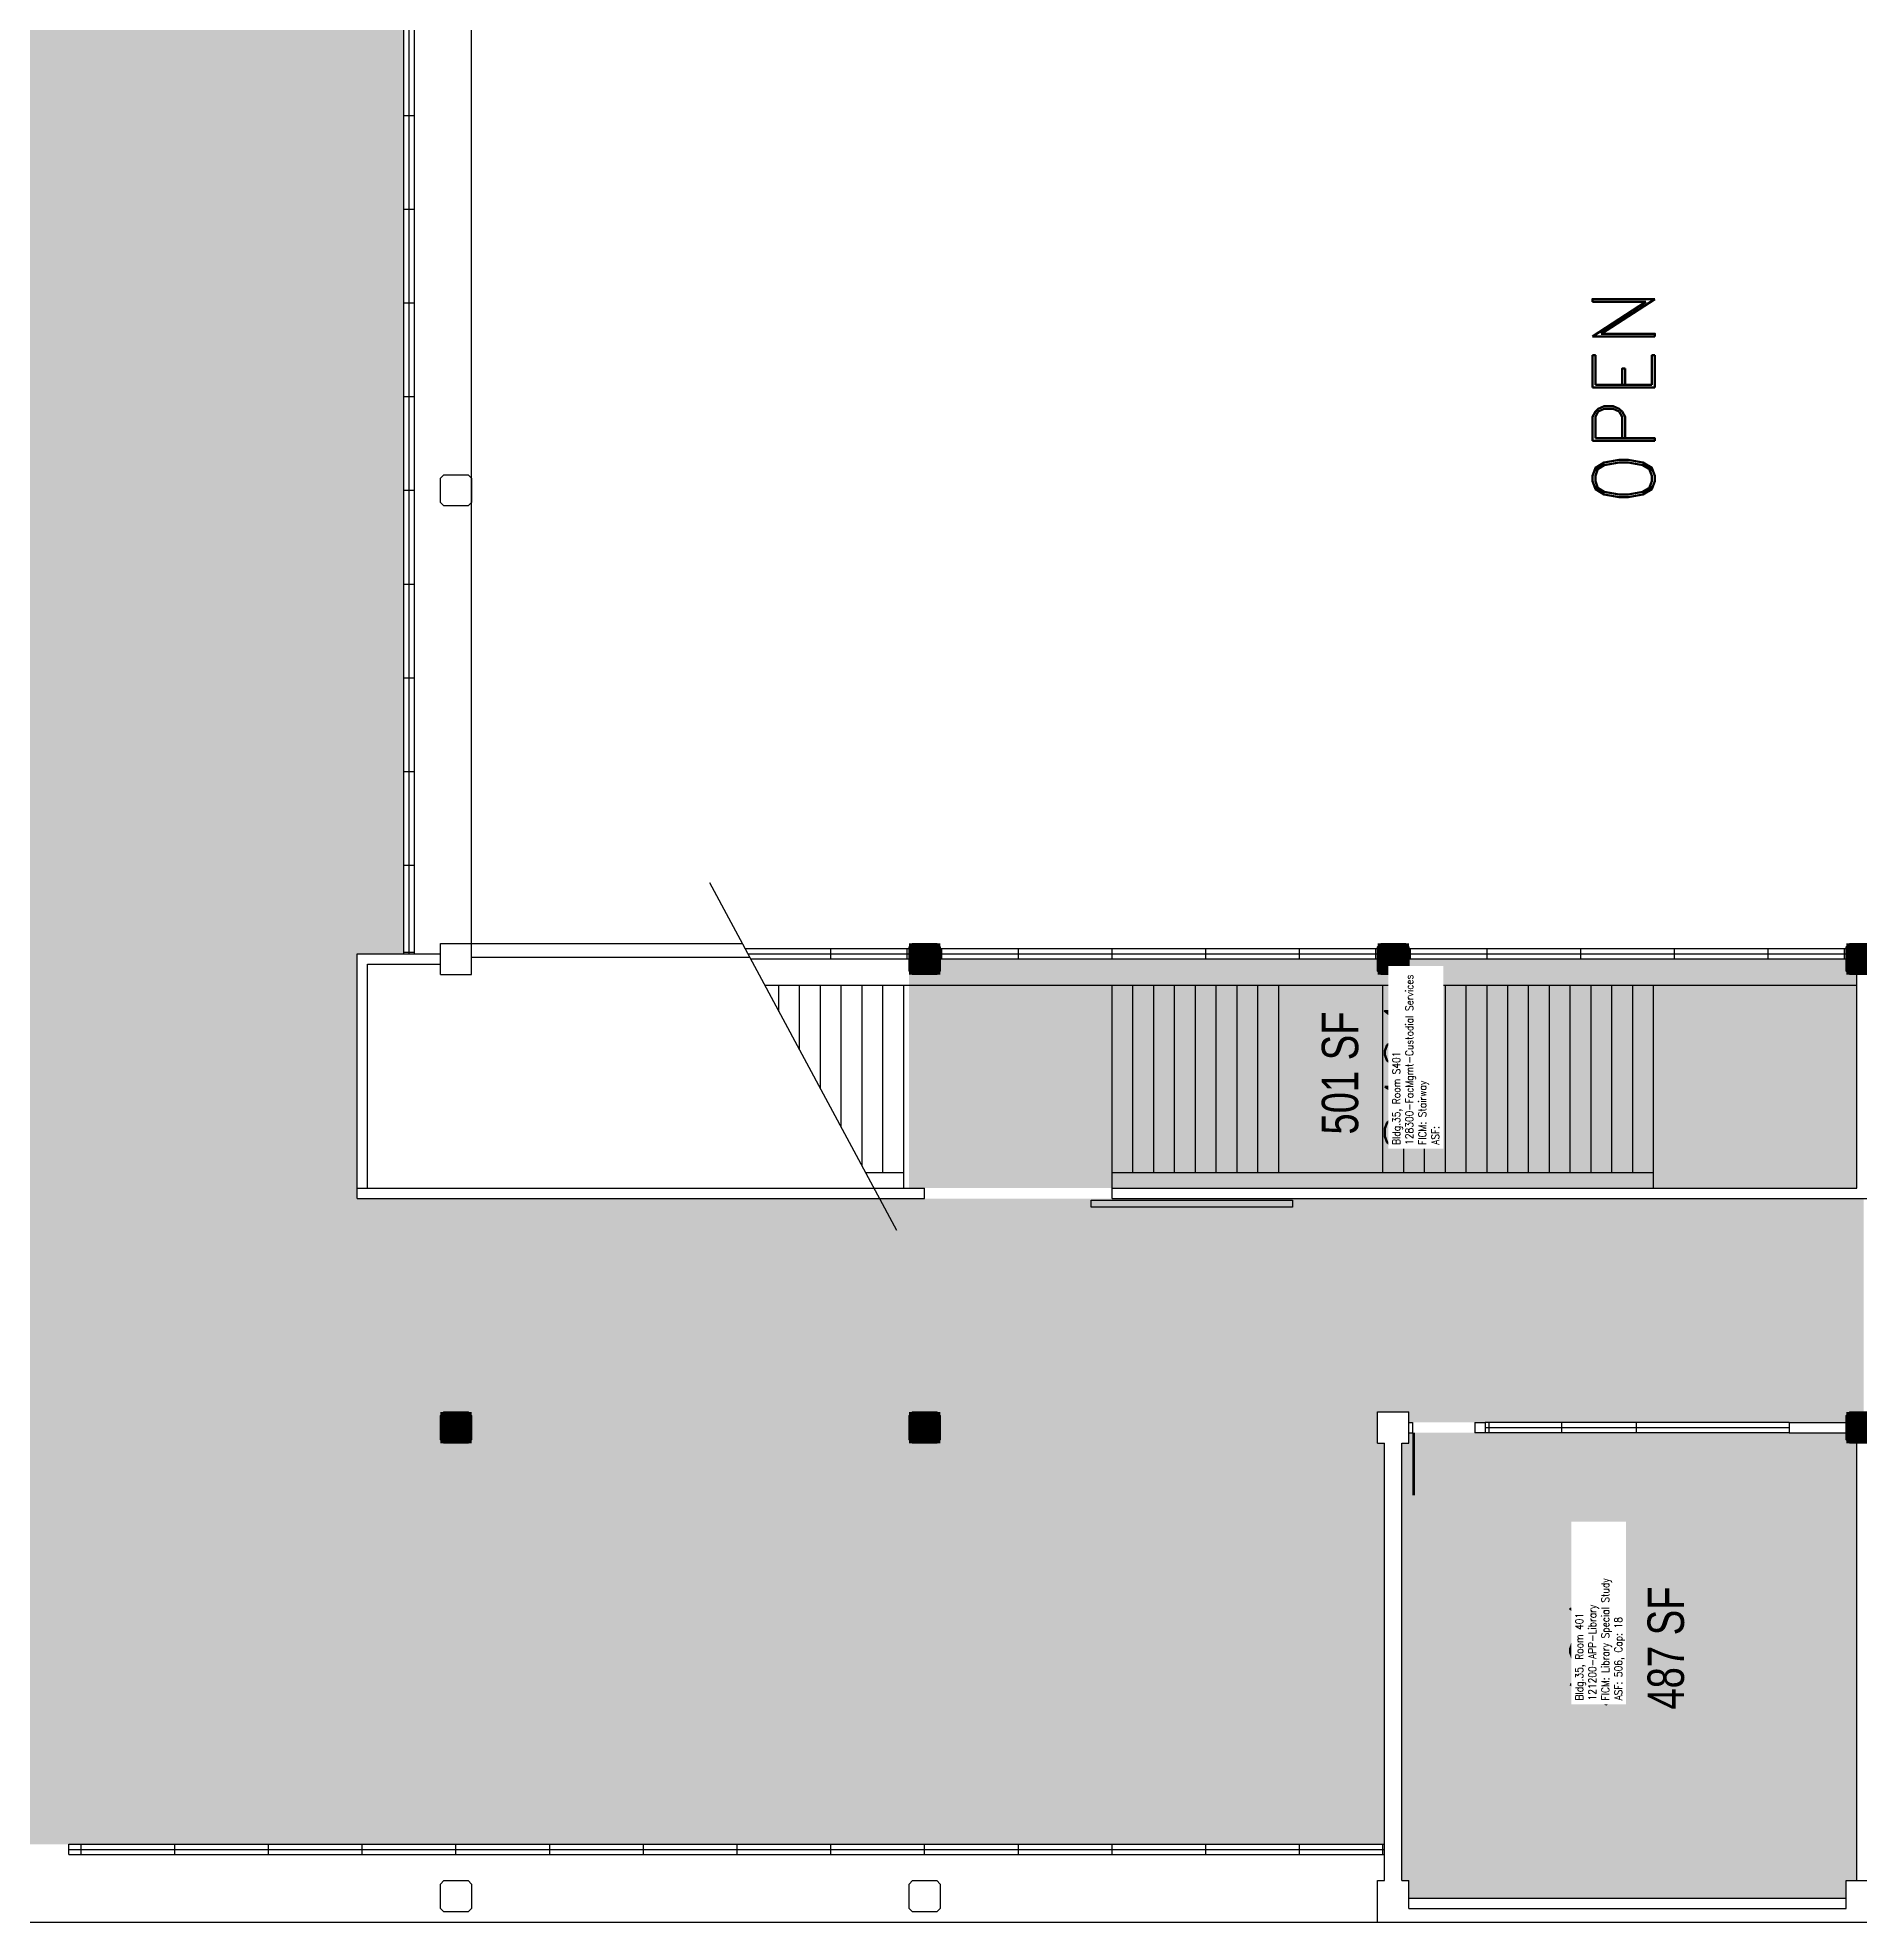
# Model space of a CAD drawing. Header units: inches. Extents: x 0 to 3363, y 0 to 2553.
# Drawn here: x 839 to 1889, y 255 to 1341 of the extents above; entities that cross this region are included whole.
import ezdxf
from ezdxf.enums import TextEntityAlignment as Align

# ---------------------------------------------------------------- set-up
doc = ezdxf.new("R2010")
doc.units = ezdxf.units.IN
doc.header["$LTSCALE"] = 10
doc.header["$MEASUREMENT"] = 0
doc.layers.get('0').update_dxf_attribs({"linetype": 'CONTINUOUS'})
for name, color, linetype in [('A-DOOR', 2, 'CONTINUOUS'), ('A-FLOR', 3, 'CONTINUOUS'), ('A-GLAZ', 1, 'CONTINUOUS'), ('A-GLAZ-SILL', 2, 'CONTINUOUS'), ('A-IDEN-RNUM', 7, 'CONTINUOUS'), ('A-IDEN-SNUM', 4, 'CONTINUOUS'), ('A-IDEN-TEXT', 4, 'CONTINUOUS'), ('A-IDEN-VNUM', 4, 'CONTINUOUS'), ('A-ROOF', 2, 'CONTINUOUS'), ('A-SWAL', 5, 'CONTINUOUS'), ('A-WALL', 5, 'CONTINUOUS'), ('A-WALL-PATT', 7, 'CONTINUOUS'), ('AREA-TEXT', 3, 'CONTINUOUS'), ('Rooms-Category-Color', 7, 'CONTINUOUS'), ('Rooms-College-Color', 7, 'CONTINUOUS'), ('Rooms-Department-Color', 7, 'CONTINUOUS'), ('Rooms-Division-Color', 7, 'CONTINUOUS'), ('Rooms-Information', 7, 'CONTINUOUS')]:
    doc.layers.add(name, color=color, linetype=linetype)
doc.styles.add('AREA', font='arial.ttf', dxfattribs={"width": 0.75, "height": 21})
doc.styles.add('ROOMSNUMBER', font='TXT.SHX', dxfattribs={"height": 0.03})
doc.styles.add('ROOMVNUMBER', font='simplex.shx', dxfattribs={"width": 0.85})
doc.styles.add('TEXT', font='ROMAND')

# ---------------------------------------------------------------- blocks, each defined once
blk = doc.blocks.new('COL')
at = {"layer": 'A-SWAL'}
blk.add_lwpolyline([(9, 7), (9, -7), (7, -9), (-7, -9), (-9, -7), (-9, 7), (-7, 9), (7, 9)], close=True, dxfattribs=at)
at = {"layer": 'A-WALL-PATT', "const_width": 18}
blk.add_lwpolyline([(0, 9), (0, -9)], dxfattribs=at)

msp = doc.modelspace()

# ---------------------------------------------------------------- hatches: boundary and pattern name
at = {"layer": 'Rooms-Category-Color', "true_color": 0x99d7b2}
for points in [[(810, 1089), (810, 816), (810, 810), (804, 810), (798, 810), (702, 810), (702, 807), (537, 807), (537, 810), (537, 822), (537, 861), (441, 861), (441, 962), (431, 962), (429, 962), (425, 962), (417, 962), (271, 962), (271, 819), (279, 819), (279, 816), (279, 810), (279, 801), (271, 801), (271, 549), (279, 549), (279, 543), (279, 537), (279, 535), (300, 535), (300, 531), (300, 318), (300, 282), (300, 279), (300, 270), (531, 270), (531, 279), (549, 279), (549, 270), (801, 270), (801, 279), (804, 279), (807, 279), (807, 300), (810, 300), (813, 300), (819, 300), (969, 300), (975, 300), (1077, 300), (1083, 300), (1239, 300), (1245, 300), (1401, 300), (1407, 300), (1611, 300), (1615, 300), (1615, 432), (1615, 531), (1611, 531), (1611, 537), (1611, 543), (1611, 549), (1629, 549), (1629, 543), (1631, 543), (1632, 543), (1667, 543), (1668, 543), (1790, 543), (1826, 543), (1891, 543), (1891, 672), (1890, 672), (1887, 672), (1782, 672), (1733.6, 672), (1665, 672), (1629, 672), (1623, 672), (1617, 672), (1611, 672), (1575, 672), (1509, 672), (1395, 672), (1359, 672), (1350, 672), (1341, 672), (1324.3, 672), (1305, 672), (1185, 672), (1125, 672), (1089, 672), (1077, 672), (1023, 672), (1023, 678), (1023, 813), (1050, 813), (1050, 969), (1050, 975), (1050, 1077), (1050, 1083), (1050, 1566), (1050, 1596), (2340, 1596), (2460, 1596), (2460, 1062), (2460, 810), (2433, 810), (2433, 785), (2433, 689), (2433, 678), (2433, 672), (2425, 672), (2389, 672), (2328, 672), (2325, 672), (2322, 672), (2223, 672), (2202, 672), (2166, 672), (2163, 672), (2157, 672), (2154, 672), (2118, 672), (1930, 672), (1894, 672), (1893, 672), (1893, 543), (1893, 300), (1899, 300), (2419, 300), (2421, 300), (2422, 300), (2430, 300), (2430, 279), (2436, 279), (2439, 279), (2439, 269), (2439, 263), (2589, 263), (2595, 263), (2623, 263), (2659, 263), (2691, 263), (2691, 269), (2691, 279), (2697, 279), (2703, 279), (2707, 279), (2707, 486), (2703, 486), (2700, 486), (2700, 503), (2700, 507), (2700, 533), (2700, 537), (2700, 543), (2700, 603), (2700, 611), (2700, 613), (2700, 639), (2700, 647), (2700, 648), (2700, 649), (2700, 672), (2700, 678), (2700, 815), (2700, 972), (2798, 972), (2808, 972), (2808, 812), (2808, 808), (2808, 805), (2808, 702), (2808, 678), (2808, 672), (2808, 652), (2808, 648), (2808, 647), (2808, 611), (2808, 543), (2808, 537), (2808, 486), (2709, 486), (2709, 279), (2709, 269), (2913, 269), (2919, 269), (2961, 269), (2961, 279), (2979, 279), (2979, 269), (3048, 269), (3105, 269), (3111, 269), (3231, 269), (3231, 279), (3231, 1071), (3231, 1081), (3231, 1095), (3231, 1605), (3231, 1611), (3231, 1621), (2979, 1621), (2979, 1611), (2965, 1611), (2961, 1611), (2961, 1621), (2916, 1621), (2916, 1627), (2916, 1633), (2808, 1633), (2808, 1627), (2808, 1610), (2808, 1543), (2808, 1458), (2710, 1458), (2706, 1458), (2700, 1458), (2700, 1620), (2700, 1725), (2700, 1728), (2710, 1728), (2710, 1635), (2808, 1635), (2916, 1635), (2967, 1635), (2973, 1635), (3048, 1635), (3048, 1882), (3048, 1890), (3085, 1890), (3085, 1893), (3085, 2052), (3085, 2160), (3048, 2160), (3048, 2259), (3048, 2260), (3048, 2268), (3048, 2421), (2708, 2421), (2708, 2322), (2700, 2322), (2700, 2328), (2700, 2422), (2541, 2422), (2535, 2422), (2519, 2422), (2518, 2422), (2507, 2422), (2483, 2422), (2482, 2422), (2471, 2422), (2436, 2422), (2436, 2268), (2433, 2268), (2433, 2169), (2437, 2169), (2439, 2167), (2439, 2153), (2437, 2151), (2423, 2151), (2421, 2153), (2421, 2160), (2169, 2160), (2169, 2153), (2167, 2151), (2153, 2151), (2151, 2153), (2151, 2160), (1899, 2160), (1899, 2153), (1897, 2151), (1883, 2151), (1881, 2153), (1881, 2160), (1629, 2160), (1629, 2153), (1627, 2151), (1613, 2151), (1611, 2153), (1611, 2160), (1359, 2160), (1359, 2153), (1357, 2151), (1353, 2151), (1353, 1887), (1353, 1760), (1353, 1754), (1353, 1725), (813, 1725), (813, 1620), (810, 1620), (810, 1461), (810, 1458), (813, 1458), (813, 1455), (813, 1453), (813, 1449), (813, 1447), (813, 1417), (813, 1413), (813, 1411), (813, 1350), (810, 1350), (810, 1305.5), (810, 1263.5), (810, 1188.6), (810, 1146.6)], [(1887, 279), (1881, 279), (1881, 269), (1785, 269), (1779, 269), (1629, 269), (1629, 279), (1625, 279), (1625, 432), (1625, 531), (1629, 531), (1629, 537), (1631, 537), (1632, 537), (1667, 537), (1668, 537), (1779, 537), (1785, 537), (1790, 537), (1826, 537), (1887, 537), (1887, 300), (1887, 299), (1887, 279), (1887, 299)]]:
    msp.add_hatch(color=253, dxfattribs=at).paths.add_polyline_path(points)
at = {"layer": 'Rooms-Category-Color', "true_color": 0xadadad}
msp.add_hatch(color=253, dxfattribs=at).paths.add_polyline_path([(1347, 810), (1353, 810), (1455, 810), (1461, 810), (1509, 810), (1515, 810), (1617, 810), (1623, 810), (1629, 810), (1881, 810), (1887, 810), (1887, 801), (1887, 678), (1782, 678), (1730.4, 678), (1665, 678), (1629, 678), (1623, 678), (1617, 678), (1611, 678), (1575, 678), (1515, 678), (1509, 678), (1461, 678), (1458, 678), (1455, 678), (1395, 678), (1359, 678), (1353, 678), (1341, 678), (1341, 810)])
at = {"layer": 'Rooms-College-Color', "true_color": 0x80bc67}
for points in [[(810, 1089), (810, 816), (810, 810), (804, 810), (798, 810), (702, 810), (702, 807), (537, 807), (537, 810), (537, 822), (537, 861), (441, 861), (441, 962), (431, 962), (429, 962), (425, 962), (417, 962), (271, 962), (271, 819), (279, 819), (279, 816), (279, 810), (279, 801), (271, 801), (271, 549), (279, 549), (279, 543), (279, 537), (279, 535), (300, 535), (300, 531), (300, 318), (300, 282), (300, 279), (300, 270), (531, 270), (531, 279), (549, 279), (549, 270), (801, 270), (801, 279), (804, 279), (807, 279), (807, 300), (810, 300), (813, 300), (819, 300), (969, 300), (975, 300), (1077, 300), (1083, 300), (1239, 300), (1245, 300), (1401, 300), (1407, 300), (1611, 300), (1615, 300), (1615, 432), (1615, 531), (1611, 531), (1611, 537), (1611, 543), (1611, 549), (1629, 549), (1629, 543), (1631, 543), (1632, 543), (1667, 543), (1668, 543), (1790, 543), (1826, 543), (1891, 543), (1891, 672), (1890, 672), (1887, 672), (1782, 672), (1733.6, 672), (1665, 672), (1629, 672), (1623, 672), (1617, 672), (1611, 672), (1575, 672), (1509, 672), (1395, 672), (1359, 672), (1350, 672), (1341, 672), (1324.3, 672), (1305, 672), (1185, 672), (1125, 672), (1089, 672), (1077, 672), (1023, 672), (1023, 678), (1023, 813), (1050, 813), (1050, 969), (1050, 975), (1050, 1077), (1050, 1083), (1050, 1566), (1050, 1596), (2340, 1596), (2460, 1596), (2460, 1062), (2460, 810), (2433, 810), (2433, 785), (2433, 689), (2433, 678), (2433, 672), (2425, 672), (2389, 672), (2328, 672), (2325, 672), (2322, 672), (2223, 672), (2202, 672), (2166, 672), (2163, 672), (2157, 672), (2154, 672), (2118, 672), (1930, 672), (1894, 672), (1893, 672), (1893, 543), (1893, 300), (1899, 300), (2419, 300), (2421, 300), (2422, 300), (2430, 300), (2430, 279), (2436, 279), (2439, 279), (2439, 269), (2439, 263), (2589, 263), (2595, 263), (2623, 263), (2659, 263), (2691, 263), (2691, 269), (2691, 279), (2697, 279), (2703, 279), (2707, 279), (2707, 486), (2703, 486), (2700, 486), (2700, 503), (2700, 507), (2700, 533), (2700, 537), (2700, 543), (2700, 603), (2700, 611), (2700, 613), (2700, 639), (2700, 647), (2700, 648), (2700, 649), (2700, 672), (2700, 678), (2700, 815), (2700, 972), (2798, 972), (2808, 972), (2808, 812), (2808, 808), (2808, 805), (2808, 702), (2808, 678), (2808, 672), (2808, 652), (2808, 648), (2808, 647), (2808, 611), (2808, 543), (2808, 537), (2808, 486), (2709, 486), (2709, 279), (2709, 269), (2913, 269), (2919, 269), (2961, 269), (2961, 279), (2979, 279), (2979, 269), (3048, 269), (3105, 269), (3111, 269), (3231, 269), (3231, 279), (3231, 1071), (3231, 1081), (3231, 1095), (3231, 1605), (3231, 1611), (3231, 1621), (2979, 1621), (2979, 1611), (2965, 1611), (2961, 1611), (2961, 1621), (2916, 1621), (2916, 1627), (2916, 1633), (2808, 1633), (2808, 1627), (2808, 1610), (2808, 1543), (2808, 1458), (2710, 1458), (2706, 1458), (2700, 1458), (2700, 1620), (2700, 1725), (2700, 1728), (2710, 1728), (2710, 1635), (2808, 1635), (2916, 1635), (2967, 1635), (2973, 1635), (3048, 1635), (3048, 1882), (3048, 1890), (3085, 1890), (3085, 1893), (3085, 2052), (3085, 2160), (3048, 2160), (3048, 2259), (3048, 2260), (3048, 2268), (3048, 2421), (2708, 2421), (2708, 2322), (2700, 2322), (2700, 2328), (2700, 2422), (2541, 2422), (2535, 2422), (2519, 2422), (2518, 2422), (2507, 2422), (2483, 2422), (2482, 2422), (2471, 2422), (2436, 2422), (2436, 2268), (2433, 2268), (2433, 2169), (2437, 2169), (2439, 2167), (2439, 2153), (2437, 2151), (2423, 2151), (2421, 2153), (2421, 2160), (2169, 2160), (2169, 2153), (2167, 2151), (2153, 2151), (2151, 2153), (2151, 2160), (1899, 2160), (1899, 2153), (1897, 2151), (1883, 2151), (1881, 2153), (1881, 2160), (1629, 2160), (1629, 2153), (1627, 2151), (1613, 2151), (1611, 2153), (1611, 2160), (1359, 2160), (1359, 2153), (1357, 2151), (1353, 2151), (1353, 1887), (1353, 1760), (1353, 1754), (1353, 1725), (813, 1725), (813, 1620), (810, 1620), (810, 1461), (810, 1458), (813, 1458), (813, 1455), (813, 1453), (813, 1449), (813, 1447), (813, 1417), (813, 1413), (813, 1411), (813, 1350), (810, 1350), (810, 1305.5), (810, 1263.5), (810, 1188.6), (810, 1146.6)], [(1887, 279), (1881, 279), (1881, 269), (1785, 269), (1779, 269), (1629, 269), (1629, 279), (1625, 279), (1625, 432), (1625, 531), (1629, 531), (1629, 537), (1631, 537), (1632, 537), (1667, 537), (1668, 537), (1779, 537), (1785, 537), (1790, 537), (1826, 537), (1887, 537), (1887, 300), (1887, 299), (1887, 279), (1887, 299)]]:
    msp.add_hatch(color=83, dxfattribs=at).paths.add_polyline_path(points)
at = {"layer": 'Rooms-College-Color', "true_color": 0xadadad}
msp.add_hatch(color=253, dxfattribs=at).paths.add_polyline_path([(1347, 810), (1353, 810), (1455, 810), (1461, 810), (1509, 810), (1515, 810), (1617, 810), (1623, 810), (1629, 810), (1881, 810), (1887, 810), (1887, 801), (1887, 678), (1782, 678), (1730.4, 678), (1665, 678), (1629, 678), (1623, 678), (1617, 678), (1611, 678), (1575, 678), (1515, 678), (1509, 678), (1461, 678), (1458, 678), (1455, 678), (1395, 678), (1359, 678), (1353, 678), (1341, 678), (1341, 810)])
at = {"layer": 'Rooms-Department-Color', "true_color": 0x62f98f}
for points in [[(810, 1089), (810, 816), (810, 810), (804, 810), (798, 810), (702, 810), (702, 807), (537, 807), (537, 810), (537, 822), (537, 861), (441, 861), (441, 962), (431, 962), (429, 962), (425, 962), (417, 962), (271, 962), (271, 819), (279, 819), (279, 816), (279, 810), (279, 801), (271, 801), (271, 549), (279, 549), (279, 543), (279, 537), (279, 535), (300, 535), (300, 531), (300, 318), (300, 282), (300, 279), (300, 270), (531, 270), (531, 279), (549, 279), (549, 270), (801, 270), (801, 279), (804, 279), (807, 279), (807, 300), (810, 300), (813, 300), (819, 300), (969, 300), (975, 300), (1077, 300), (1083, 300), (1239, 300), (1245, 300), (1401, 300), (1407, 300), (1611, 300), (1615, 300), (1615, 432), (1615, 531), (1611, 531), (1611, 537), (1611, 543), (1611, 549), (1629, 549), (1629, 543), (1631, 543), (1632, 543), (1667, 543), (1668, 543), (1790, 543), (1826, 543), (1891, 543), (1891, 672), (1890, 672), (1887, 672), (1782, 672), (1733.6, 672), (1665, 672), (1629, 672), (1623, 672), (1617, 672), (1611, 672), (1575, 672), (1509, 672), (1395, 672), (1359, 672), (1350, 672), (1341, 672), (1324.3, 672), (1305, 672), (1185, 672), (1125, 672), (1089, 672), (1077, 672), (1023, 672), (1023, 678), (1023, 813), (1050, 813), (1050, 969), (1050, 975), (1050, 1077), (1050, 1083), (1050, 1566), (1050, 1596), (2340, 1596), (2460, 1596), (2460, 1062), (2460, 810), (2433, 810), (2433, 785), (2433, 689), (2433, 678), (2433, 672), (2425, 672), (2389, 672), (2328, 672), (2325, 672), (2322, 672), (2223, 672), (2202, 672), (2166, 672), (2163, 672), (2157, 672), (2154, 672), (2118, 672), (1930, 672), (1894, 672), (1893, 672), (1893, 543), (1893, 300), (1899, 300), (2419, 300), (2421, 300), (2422, 300), (2430, 300), (2430, 279), (2436, 279), (2439, 279), (2439, 269), (2439, 263), (2589, 263), (2595, 263), (2623, 263), (2659, 263), (2691, 263), (2691, 269), (2691, 279), (2697, 279), (2703, 279), (2707, 279), (2707, 486), (2703, 486), (2700, 486), (2700, 503), (2700, 507), (2700, 533), (2700, 537), (2700, 543), (2700, 603), (2700, 611), (2700, 613), (2700, 639), (2700, 647), (2700, 648), (2700, 649), (2700, 672), (2700, 678), (2700, 815), (2700, 972), (2798, 972), (2808, 972), (2808, 812), (2808, 808), (2808, 805), (2808, 702), (2808, 678), (2808, 672), (2808, 652), (2808, 648), (2808, 647), (2808, 611), (2808, 543), (2808, 537), (2808, 486), (2709, 486), (2709, 279), (2709, 269), (2913, 269), (2919, 269), (2961, 269), (2961, 279), (2979, 279), (2979, 269), (3048, 269), (3105, 269), (3111, 269), (3231, 269), (3231, 279), (3231, 1071), (3231, 1081), (3231, 1095), (3231, 1605), (3231, 1611), (3231, 1621), (2979, 1621), (2979, 1611), (2965, 1611), (2961, 1611), (2961, 1621), (2916, 1621), (2916, 1627), (2916, 1633), (2808, 1633), (2808, 1627), (2808, 1610), (2808, 1543), (2808, 1458), (2710, 1458), (2706, 1458), (2700, 1458), (2700, 1620), (2700, 1725), (2700, 1728), (2710, 1728), (2710, 1635), (2808, 1635), (2916, 1635), (2967, 1635), (2973, 1635), (3048, 1635), (3048, 1882), (3048, 1890), (3085, 1890), (3085, 1893), (3085, 2052), (3085, 2160), (3048, 2160), (3048, 2259), (3048, 2260), (3048, 2268), (3048, 2421), (2708, 2421), (2708, 2322), (2700, 2322), (2700, 2328), (2700, 2422), (2541, 2422), (2535, 2422), (2519, 2422), (2518, 2422), (2507, 2422), (2483, 2422), (2482, 2422), (2471, 2422), (2436, 2422), (2436, 2268), (2433, 2268), (2433, 2169), (2437, 2169), (2439, 2167), (2439, 2153), (2437, 2151), (2423, 2151), (2421, 2153), (2421, 2160), (2169, 2160), (2169, 2153), (2167, 2151), (2153, 2151), (2151, 2153), (2151, 2160), (1899, 2160), (1899, 2153), (1897, 2151), (1883, 2151), (1881, 2153), (1881, 2160), (1629, 2160), (1629, 2153), (1627, 2151), (1613, 2151), (1611, 2153), (1611, 2160), (1359, 2160), (1359, 2153), (1357, 2151), (1353, 2151), (1353, 1887), (1353, 1760), (1353, 1754), (1353, 1725), (813, 1725), (813, 1620), (810, 1620), (810, 1461), (810, 1458), (813, 1458), (813, 1455), (813, 1453), (813, 1449), (813, 1447), (813, 1417), (813, 1413), (813, 1411), (813, 1350), (810, 1350), (810, 1305.5), (810, 1263.5), (810, 1188.6), (810, 1146.6)], [(1887, 279), (1881, 279), (1881, 269), (1785, 269), (1779, 269), (1629, 269), (1629, 279), (1625, 279), (1625, 432), (1625, 531), (1629, 531), (1629, 537), (1631, 537), (1632, 537), (1667, 537), (1668, 537), (1779, 537), (1785, 537), (1790, 537), (1826, 537), (1887, 537), (1887, 300), (1887, 299), (1887, 279), (1887, 299)]]:
    msp.add_hatch(color=91, dxfattribs=at).paths.add_polyline_path(points)
at = {"layer": 'Rooms-Department-Color', "true_color": 0xacacac}
msp.add_hatch(color=253, dxfattribs=at).paths.add_polyline_path([(1347, 810), (1353, 810), (1455, 810), (1461, 810), (1509, 810), (1515, 810), (1617, 810), (1623, 810), (1629, 810), (1881, 810), (1887, 810), (1887, 801), (1887, 678), (1782, 678), (1730.4, 678), (1665, 678), (1629, 678), (1623, 678), (1617, 678), (1611, 678), (1575, 678), (1515, 678), (1509, 678), (1461, 678), (1458, 678), (1455, 678), (1395, 678), (1359, 678), (1353, 678), (1341, 678), (1341, 810)])
at = {"layer": 'Rooms-Division-Color', "true_color": 0x62f98f}
for points in [[(810, 1089), (810, 816), (810, 810), (804, 810), (798, 810), (702, 810), (702, 807), (537, 807), (537, 810), (537, 822), (537, 861), (441, 861), (441, 962), (431, 962), (429, 962), (425, 962), (417, 962), (271, 962), (271, 819), (279, 819), (279, 816), (279, 810), (279, 801), (271, 801), (271, 549), (279, 549), (279, 543), (279, 537), (279, 535), (300, 535), (300, 531), (300, 318), (300, 282), (300, 279), (300, 270), (531, 270), (531, 279), (549, 279), (549, 270), (801, 270), (801, 279), (804, 279), (807, 279), (807, 300), (810, 300), (813, 300), (819, 300), (969, 300), (975, 300), (1077, 300), (1083, 300), (1239, 300), (1245, 300), (1401, 300), (1407, 300), (1611, 300), (1615, 300), (1615, 432), (1615, 531), (1611, 531), (1611, 537), (1611, 543), (1611, 549), (1629, 549), (1629, 543), (1631, 543), (1632, 543), (1667, 543), (1668, 543), (1790, 543), (1826, 543), (1891, 543), (1891, 672), (1890, 672), (1887, 672), (1782, 672), (1733.6, 672), (1665, 672), (1629, 672), (1623, 672), (1617, 672), (1611, 672), (1575, 672), (1509, 672), (1395, 672), (1359, 672), (1350, 672), (1341, 672), (1324.3, 672), (1305, 672), (1185, 672), (1125, 672), (1089, 672), (1077, 672), (1023, 672), (1023, 678), (1023, 813), (1050, 813), (1050, 969), (1050, 975), (1050, 1077), (1050, 1083), (1050, 1566), (1050, 1596), (2340, 1596), (2460, 1596), (2460, 1062), (2460, 810), (2433, 810), (2433, 785), (2433, 689), (2433, 678), (2433, 672), (2425, 672), (2389, 672), (2328, 672), (2325, 672), (2322, 672), (2223, 672), (2202, 672), (2166, 672), (2163, 672), (2157, 672), (2154, 672), (2118, 672), (1930, 672), (1894, 672), (1893, 672), (1893, 543), (1893, 300), (1899, 300), (2419, 300), (2421, 300), (2422, 300), (2430, 300), (2430, 279), (2436, 279), (2439, 279), (2439, 269), (2439, 263), (2589, 263), (2595, 263), (2623, 263), (2659, 263), (2691, 263), (2691, 269), (2691, 279), (2697, 279), (2703, 279), (2707, 279), (2707, 486), (2703, 486), (2700, 486), (2700, 503), (2700, 507), (2700, 533), (2700, 537), (2700, 543), (2700, 603), (2700, 611), (2700, 613), (2700, 639), (2700, 647), (2700, 648), (2700, 649), (2700, 672), (2700, 678), (2700, 815), (2700, 972), (2798, 972), (2808, 972), (2808, 812), (2808, 808), (2808, 805), (2808, 702), (2808, 678), (2808, 672), (2808, 652), (2808, 648), (2808, 647), (2808, 611), (2808, 543), (2808, 537), (2808, 486), (2709, 486), (2709, 279), (2709, 269), (2913, 269), (2919, 269), (2961, 269), (2961, 279), (2979, 279), (2979, 269), (3048, 269), (3105, 269), (3111, 269), (3231, 269), (3231, 279), (3231, 1071), (3231, 1081), (3231, 1095), (3231, 1605), (3231, 1611), (3231, 1621), (2979, 1621), (2979, 1611), (2965, 1611), (2961, 1611), (2961, 1621), (2916, 1621), (2916, 1627), (2916, 1633), (2808, 1633), (2808, 1627), (2808, 1610), (2808, 1543), (2808, 1458), (2710, 1458), (2706, 1458), (2700, 1458), (2700, 1620), (2700, 1725), (2700, 1728), (2710, 1728), (2710, 1635), (2808, 1635), (2916, 1635), (2967, 1635), (2973, 1635), (3048, 1635), (3048, 1882), (3048, 1890), (3085, 1890), (3085, 1893), (3085, 2052), (3085, 2160), (3048, 2160), (3048, 2259), (3048, 2260), (3048, 2268), (3048, 2421), (2708, 2421), (2708, 2322), (2700, 2322), (2700, 2328), (2700, 2422), (2541, 2422), (2535, 2422), (2519, 2422), (2518, 2422), (2507, 2422), (2483, 2422), (2482, 2422), (2471, 2422), (2436, 2422), (2436, 2268), (2433, 2268), (2433, 2169), (2437, 2169), (2439, 2167), (2439, 2153), (2437, 2151), (2423, 2151), (2421, 2153), (2421, 2160), (2169, 2160), (2169, 2153), (2167, 2151), (2153, 2151), (2151, 2153), (2151, 2160), (1899, 2160), (1899, 2153), (1897, 2151), (1883, 2151), (1881, 2153), (1881, 2160), (1629, 2160), (1629, 2153), (1627, 2151), (1613, 2151), (1611, 2153), (1611, 2160), (1359, 2160), (1359, 2153), (1357, 2151), (1353, 2151), (1353, 1887), (1353, 1760), (1353, 1754), (1353, 1725), (813, 1725), (813, 1620), (810, 1620), (810, 1461), (810, 1458), (813, 1458), (813, 1455), (813, 1453), (813, 1449), (813, 1447), (813, 1417), (813, 1413), (813, 1411), (813, 1350), (810, 1350), (810, 1305.5), (810, 1263.5), (810, 1188.6), (810, 1146.6)], [(1887, 279), (1881, 279), (1881, 269), (1785, 269), (1779, 269), (1629, 269), (1629, 279), (1625, 279), (1625, 432), (1625, 531), (1629, 531), (1629, 537), (1631, 537), (1632, 537), (1667, 537), (1668, 537), (1779, 537), (1785, 537), (1790, 537), (1826, 537), (1887, 537), (1887, 300), (1887, 299), (1887, 279), (1887, 299)]]:
    msp.add_hatch(color=91, dxfattribs=at).paths.add_polyline_path(points)
at = {"layer": 'Rooms-Division-Color', "true_color": 0xadadad}
msp.add_hatch(color=253, dxfattribs=at).paths.add_polyline_path([(1347, 810), (1353, 810), (1455, 810), (1461, 810), (1509, 810), (1515, 810), (1617, 810), (1623, 810), (1629, 810), (1881, 810), (1887, 810), (1887, 801), (1887, 678), (1782, 678), (1730.4, 678), (1665, 678), (1629, 678), (1623, 678), (1617, 678), (1611, 678), (1575, 678), (1515, 678), (1509, 678), (1461, 678), (1458, 678), (1455, 678), (1395, 678), (1359, 678), (1353, 678), (1341, 678), (1341, 810)])

# ---------------------------------------------------------------- linework, layer by layer
at = {"layer": 'A-DOOR'}
for p, q in [((1446, 671), (1562, 671)), ((1446, 667), (1446, 671)), ((1562, 667), (1446, 667)), ((1562, 671), (1562, 667))]:
    msp.add_line(p, q, dxfattribs=at)
for points in [[(1631.8, 537, 1.5, 1.5, 0), (1631.8, 501, 0, 0, 0), (1632.5, 501, 0, 0, 0.414214), (1667, 538.5, 0, 0, 0.414214)], [(821.8, 298, 1.5, 1.5, 0), (821.8, 334, 0, 0, 0), (822.5, 334, 0, 0, -0.414214), (857, 296.5, 0, 0, -0.414214)]]:
    msp.add_lwpolyline(points, format="xyseb", dxfattribs=at)
at = {"layer": 'A-FLOR'}
for p, q in [((1334, 653.6), (1226.3, 853.9)), ((1266, 779.7), (1266, 795)), ((1278, 757.7), (1278, 795)), ((1290, 735.4), (1290, 795)), ((1302, 713.2), (1302, 795)), ((1314, 691), (1314, 795)), ((1326, 687), (1326, 795)), ((1338, 687), (1338, 795)), ((1458, 687), (1458, 795)), ((1470, 687), (1470, 795)), ((1482, 687), (1482, 795)), ((1494, 687), (1494, 795)), ((1506, 687), (1506, 795)), ((1518, 687), (1518, 795)), ((1530, 687), (1530, 795)), ((1542, 687), (1542, 795)), ((1554, 687), (1554, 795)), ((1614, 687), (1614, 795)), ((1626, 687), (1626, 795)), ((1638, 687), (1638, 795)), ((1650, 687), (1650, 795)), ((1662, 687), (1662, 795)), ((1674, 687), (1674, 795)), ((1686, 687), (1686, 795)), ((1698, 687), (1698, 795)), ((1710, 687), (1710, 795)), ((1722, 687), (1722, 795)), ((1734, 687), (1734, 795)), ((1746, 687), (1746, 795)), ((1758, 687), (1758, 795)), ((1770, 687), (1770, 795))]:
    msp.add_line(p, q, dxfattribs=at)
at = {"layer": 'A-GLAZ'}
for p, q in [((1053, 813), (1053, 1593)), ((1050, 1296), (1056, 1296)), ((1050, 1242), (1056, 1242)), ((1050, 1188), (1056, 1188)), ((1050, 1134), (1056, 1134)), ((1050, 1080), (1056, 1080)), ((1050, 1026), (1056, 1026)), ((1050, 972), (1056, 972)), ((1050, 918), (1056, 918)), ((1050, 864), (1056, 864)), ((1296, 810), (1296, 816)), ((1340, 810), (1340, 816)), ((1360, 810), (1360, 816)), ((1404, 810), (1404, 816)), ((1458, 810), (1458, 816)), ((1512, 810), (1512, 816)), ((1566, 810), (1566, 816)), ((1610, 810), (1610, 816)), ((1630, 810), (1630, 816)), ((1674, 810), (1674, 816)), ((1728, 810), (1728, 816)), ((1782, 810), (1782, 816)), ((1836, 810), (1836, 816)), ((1880, 810), (1880, 816)), ((1050, 814), (1056, 814)), ((1248.3, 813), (1341, 813)), ((1359, 813), (1611, 813)), ((1629, 813), (1881, 813)), ((1675, 543), (1675, 537)), ((1717, 543), (1717, 537)), ((1760, 543), (1760, 537)), ((1673, 540), (1848, 540)), ((857, 297), (1615, 297)), ((864, 294), (864, 300)), ((918, 294), (918, 300)), ((972, 294), (972, 300)), ((1026, 294), (1026, 300)), ((1080, 294), (1080, 300)), ((1134, 294), (1134, 300)), ((1188, 294), (1188, 300)), ((1242, 294), (1242, 300)), ((1296, 294), (1296, 300)), ((1350, 294), (1350, 300)), ((1404, 294), (1404, 300)), ((1458, 294), (1458, 300)), ((1512, 294), (1512, 300)), ((1566, 294), (1566, 300)), ((1614, 294), (1614, 300))]:
    msp.add_line(p, q, dxfattribs=at)
at = {"layer": 'A-GLAZ-SILL'}
for p, q in [((1050, 813), (1050, 1596)), ((1056, 813), (1056, 1590)), ((1246.7, 816), (1341, 816)), ((1359, 816), (1611, 816)), ((1629, 816), (1881, 816)), ((1249.9, 810), (1341, 810)), ((1359, 810), (1611, 810)), ((1629, 810), (1881, 810)), ((1717, 543), (1673, 543)), ((1760, 543), (1717, 543)), ((1804, 543), (1760, 543)), ((1848, 543), (1804, 543)), ((1717, 537), (1673, 537)), ((1760, 537), (1717, 537)), ((1804, 537), (1760, 537)), ((1848, 537), (1804, 537)), ((857, 300), (1615, 300)), ((857, 294), (1615, 294))]:
    msp.add_line(p, q, dxfattribs=at)
at = {"layer": 'A-ROOF'}
for p, q in [((1089, 819), (1089, 1503)), ((810, 255), (1611, 255))]:
    msp.add_line(p, q, dxfattribs=at)
at = {"layer": 'A-WALL'}
for p, q in [((1071, 819), (1089, 819)), ((1071, 801), (1071, 819)), ((1089, 819), (1244.7, 819)), ((1089, 801), (1089, 819)), ((1023, 678), (1023, 813)), ((1023, 813), (1071, 813)), ((1029, 678), (1029, 807)), ((1029, 807), (1071, 807)), ((1089, 811), (1249.1, 811)), ((1071, 801), (1089, 801)), ((1257.7, 795), (1887, 795)), ((1887, 678), (1887, 801)), ((1316.2, 687), (1338, 687)), ((1338, 678), (1338, 687)), ((1458, 687), (1770, 687)), ((1458, 672), (1458, 687)), ((1770, 678), (1770, 687)), ((1023, 678), (1321, 678)), ((1023, 672), (1023, 678)), ((1321, 678), (1350, 678)), ((1350, 672), (1350, 678)), ((1458, 678), (1887, 678)), ((1023, 672), (1324.3, 672)), ((1324.3, 672), (1350, 672)), ((1458, 672), (1893, 672)), ((1887, 672), (1894, 672)), ((1611, 531), (1611, 549)), ((1611, 549), (1629, 549)), ((1629, 531), (1629, 549)), ((1629, 543), (1631, 543)), ((1631, 543), (1631, 537)), ((1667, 543), (1667, 537)), ((1667, 543), (1673, 543)), ((1673, 543), (1673, 537)), ((1673, 543), (1673, 537)), ((1848, 543), (1848, 537)), ((1848, 543), (1881, 543)), ((1629, 537), (1631, 537)), ((1673, 537), (1667, 537)), ((1848, 537), (1881, 537)), ((1611, 531), (1615, 531)), ((1615, 279), (1615, 531)), ((1625, 279), (1625, 531)), ((1625, 531), (1629, 531)), ((1887, 279), (1887, 531)), ((857, 294), (857, 300)), ((1887, 279), (1887, 299)), ((1611, 255), (1611, 279)), ((1611, 279), (1615, 279)), ((1625, 279), (1629, 279)), ((1629, 263), (1629, 279)), ((1881, 263), (1881, 279)), ((1881, 279), (1899, 279)), ((1629, 269), (1881, 269)), ((1629, 263), (1881, 263)), ((1611, 255), (1899, 255))]:
    msp.add_line(p, q, dxfattribs=at)
for points in [[(1089, 1087), (1089, 1073), (1087, 1071), (1073, 1071), (1071, 1073), (1071, 1087), (1073, 1089), (1087, 1089)], [(1089, 277), (1089, 263), (1087, 261), (1073, 261), (1071, 263), (1071, 277), (1073, 279), (1087, 279)], [(1359, 277), (1359, 263), (1357, 261), (1343, 261), (1341, 263), (1341, 277), (1343, 279), (1357, 279)]]:
    msp.add_lwpolyline(points, close=True, dxfattribs=at)

# ---------------------------------------------------------------- block references
at = {"xscale": 0.9999999962747097, "yscale": 0.9999999962747097, "zscale": 0.9999999962747097}
for p in [(1350, 810), (1620, 810), (1890, 810), (1080, 540), (1350, 540), (1890, 540)]:
    msp.add_blockref('COL', p, dxfattribs=at)

# ---------------------------------------------------------------- texts
at = {"layer": 'A-IDEN-RNUM', "style": 'ROOMSNUMBER'}
msp.add_text('S401-00', height=0.36, rotation=360, dxfattribs=at).set_placement((1630, 746), align=Align.MIDDLE)
msp.add_text('0401-00', height=0.36, rotation=360, dxfattribs=at).set_placement((1725.9, 413), align=Align.MIDDLE_CENTER)
at = {"layer": 'A-IDEN-SNUM', "style": 'ROOMSNUMBER'}
msp.add_text('0350S40100', height=0.36, rotation=360, dxfattribs=at).set_placement((1630, 746), align=Align.MIDDLE)
msp.add_text('0350040100', height=0.36, rotation=360, dxfattribs=at).set_placement((1725.9, 413), align=Align.MIDDLE_CENTER)
at = {"layer": 'A-IDEN-TEXT', "style": 'TEXT'}
msp.add_text('0PEN', height=36, rotation=90, dxfattribs=at).set_placement((1752.7, 1133.9), align=Align.MIDDLE)
at = {"layer": 'A-IDEN-VNUM', "style": 'ROOMVNUMBER', "width": 0.85}
for s, p in [('S401', (1630.8, 744.4)), ('401', (1737.6, 411.5))]:
    msp.add_text(s, height=31.5, rotation=90, dxfattribs=at).set_placement(p, align=Align.MIDDLE_CENTER)
at = {"layer": 'AREA-TEXT', "style": 'AREA', "width": 0.75}
for s, p in [('501 SF', (1589.3, 744.3)), ('487 SF', (1777, 413))]:
    msp.add_text(s, height=21, rotation=90, dxfattribs=at).set_placement(p, align=Align.MIDDLE_CENTER)

# ---------------------------------------------------------------- next in the draw order: texts
at = {"layer": 'Rooms-Information', "char_height": 4.5, "width": 100.8, "attachment_point": 7, "rotation": 90, "style": 'ROOMVNUMBER', "bg_fill": 3, "box_fill_scale": 1.5, "bg_fill_color": 256, "bg_fill_true_color": 13158600, "bg_fill_transparency": 0}
for s, insert in [('Bldg.35, Room S401^M^J128300-FacMgmt-Custodial Services^M^JFICM: Stairway^M^JASF: ', (1646.5, 702.9)), ('Bldg.35, Room 401^M^J121200-APP-Library^M^JFICM: Library Special Study^M^JASF: 506, Cap: 18', (1753.4, 382.8))]:
    msp.add_mtext(s, dxfattribs=dict(at, insert=insert))

doc.saveas('drawing.dxf')
